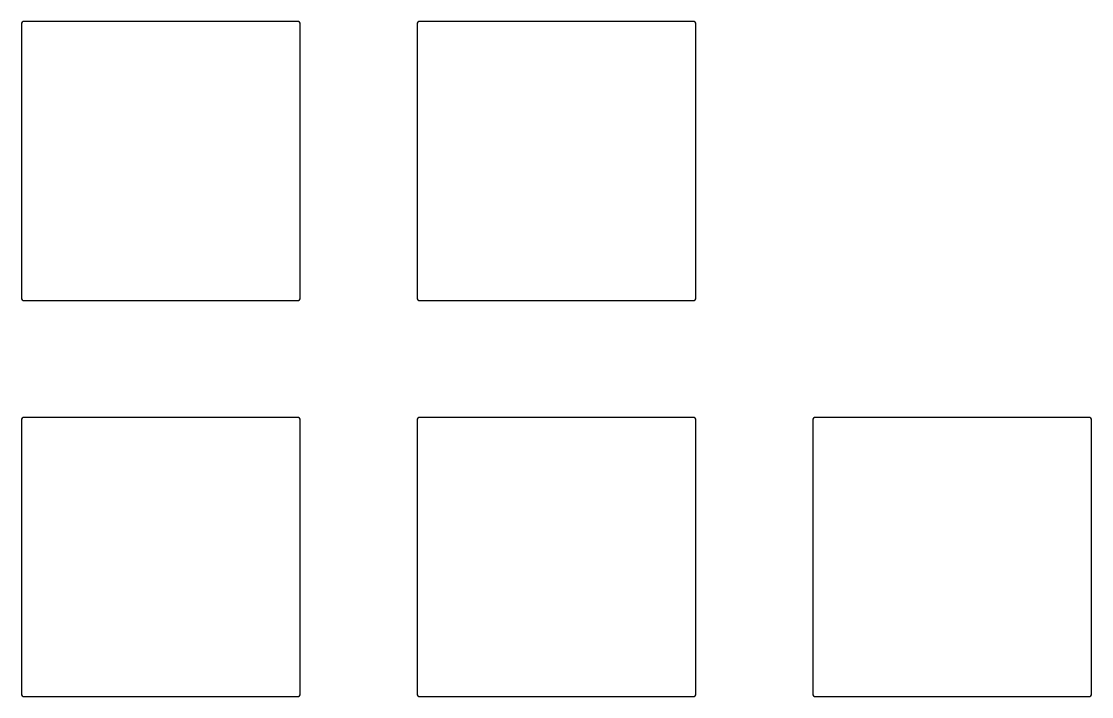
# Model space of a CAD drawing. Header units: millimetres. Extents: x -27.1 to 27.1, y -17.1 to 17.1.
import ezdxf

# ---------------------------------------------------------------- set-up
doc = ezdxf.new("R2010")
doc.units = ezdxf.units.MM

msp = doc.modelspace()

# ---------------------------------------------------------------- linework, layer by layer
at = {"layer": 'LID_RETENTION_OPENING'}
for p, q in [((-27.05, 16.9), (-27.05, 3.1)), ((-13.1, 17.05), (-26.9, 17.05)), ((-12.95, 3.1), (-12.95, 16.9)), ((-7.05, 16.9), (-7.05, 3.1)), ((6.9, 17.05), (-6.9, 17.05)), ((7.05, 3.1), (7.05, 16.9)), ((-26.9, 2.95), (-13.1, 2.95)), ((-6.9, 2.95), (6.9, 2.95)), ((-27.05, -3.1), (-27.05, -16.9)), ((-13.1, -2.95), (-26.9, -2.95)), ((-12.95, -16.9), (-12.95, -3.1)), ((-7.05, -3.1), (-7.05, -16.9)), ((6.9, -2.95), (-6.9, -2.95)), ((7.05, -16.9), (7.05, -3.1)), ((12.95, -3.1), (12.95, -16.9)), ((26.9, -2.95), (13.1, -2.95)), ((27.05, -16.9), (27.05, -3.1)), ((-26.9, -17.05), (-13.1, -17.05)), ((-6.9, -17.05), (6.9, -17.05)), ((13.1, -17.05), (26.9, -17.05))]:
    msp.add_line(p, q, dxfattribs=at)
for centre, start, end in [((-26.9, 16.9), 90, 180), ((-13.1, 16.9), 0, 90), ((-6.9, 16.9), 90, 180), ((6.9, 16.9), 0, 90), ((-26.9, 3.1), 180, 270), ((-13.1, 3.1), 270, 360), ((-6.9, 3.1), 180, 270), ((6.9, 3.1), 270, 360), ((-26.9, -3.1), 90, 180), ((-13.1, -3.1), 0, 90), ((-6.9, -3.1), 90, 180), ((6.9, -3.1), 0, 90), ((13.1, -3.1), 90, 180), ((26.9, -3.1), 0, 90), ((-26.9, -16.9), 180, 270), ((-13.1, -16.9), 270, 360), ((-6.9, -16.9), 180, 270), ((6.9, -16.9), 270, 360), ((13.1, -16.9), 180, 270), ((26.9, -16.9), 270, 360)]:
    msp.add_arc(centre, 0.15, start, end, dxfattribs=at)

doc.saveas('drawing.dxf')
